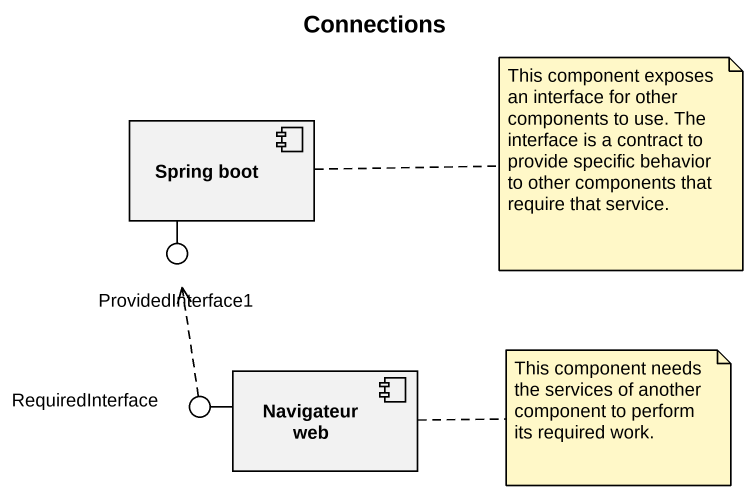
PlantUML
@startuml
title Connections
component "Spring boot" as Spring_boot
() ProvidedInterface1
component "Navigateur web" as Navigateur_web
() RequiredInterface
Spring_boot -- ProvidedInterface1
Navigateur_web -left- RequiredInterface
RequiredInterface .up.> ProvidedInterface1
note right of Spring_boot : This component exposes an interface for other components to use. The interface is a contract to provide specific behavior to other components that require that service.
note right of Navigateur_web : This component needs the services of another component to perform its required work.
@enduml
